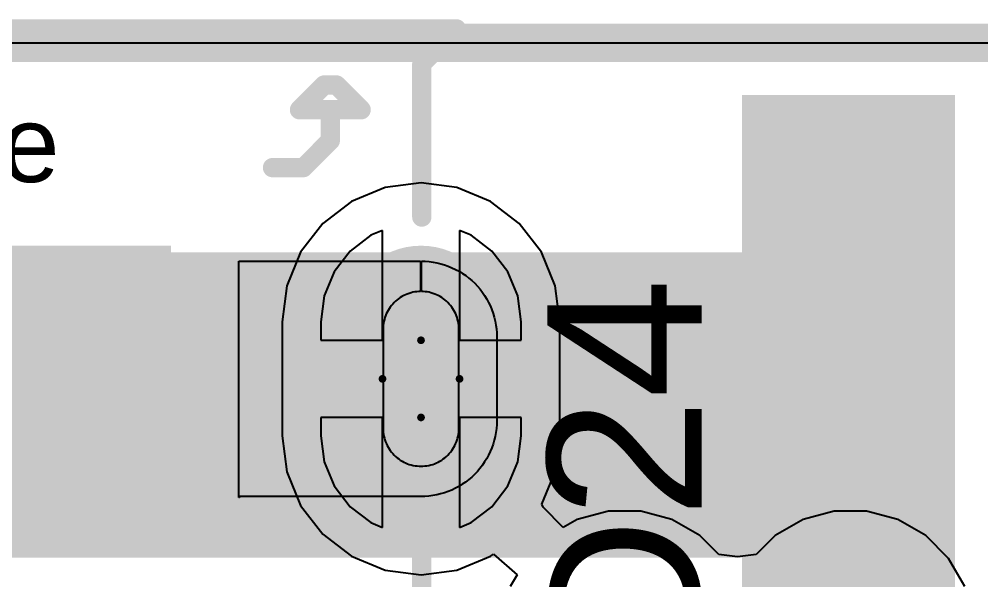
# Model space of a CAD drawing. Header units: inches. Extents: x -3 to 5437, y -3 to 5435.
# Drawn here: x 92.94 to 99.27, y 117.69 to 121.38 of the extents above; entities that cross this region are included whole.
import ezdxf

# ---------------------------------------------------------------- set-up
doc = ezdxf.new("R2010")
doc.units = ezdxf.units.IN
for name, color, linetype in [('Board Outline', 216, 'Continuous'), ('Bottom Layer', 5, 'Continuous'), ('Bottom Solder', 6, 'Continuous'), ('Drill Drawing', 1, 'Continuous'), ('GND', 16, 'Continuous'), ('Multi-Layer', 9, 'Continuous'), ('Pad Holes', 156, 'Continuous'), ('PWR', 76, 'Continuous'), ('Top Layer', 1, 'Continuous'), ('Top Overlay', 2, 'Continuous'), ('Top Paste', 8, 'Continuous'), ('Top Solder', 216, 'Continuous')]:
    doc.layers.add(name, color=color, linetype=linetype)
doc.styles.add('Arial', font='', dxfattribs={"height": 0.2})
doc.styles.get('Arial').set_extended_font_data('Arial')

# ---------------------------------------------------------------- blocks, each defined once
blk = doc.blocks.new('DM3BT_DSF_PEJS_75')
at = {"layer": 'Top Layer'}
blk.add_hatch(color=1, dxfattribs=at).paths.add_polyline_path([(6.05, -4.95), (7.25, -4.95), (7.25, -8.15), (6.05, -8.15)])
at = {"layer": 'Top Paste'}
blk.add_hatch(color=8, dxfattribs=at).paths.add_polyline_path([(6.05, -4.95), (7.25, -4.95), (7.25, -8.15), (6.05, -8.15)])
at = {"layer": 'Top Solder'}
blk.add_hatch(color=216, dxfattribs=at).paths.add_polyline_path([(5.9484, -4.8484), (7.3516, -4.8484), (7.3516, -8.2516), (5.9484, -8.2516)])
at = {"layer": 'Top Overlay'}
blk.add_lwpolyline([(6.519, -8.5778, 0.127, 0.127, 0), (-5.481, -8.5778, 0.127, 0.127, 0)], format="xyseb", dxfattribs=at)
blk.add_lwpolyline([(6.4873, -8.5778, 0.0635, 0.0635, 1), (6.5508, -8.5778, 0.0635, 0.0635, 1)], format="xyseb", close=True, dxfattribs=at)
blk = doc.blocks.new('10118194_0001LF__250')
at = {"layer": 'Bottom Layer'}
h = blk.add_hatch(color=5, dxfattribs=at)
edge = h.paths.add_edge_path()
edge.add_arc((-3.5, -3.075), 0.4, 180, 360)
edge.add_line((-3.1, -3.075), (-3.1, -2.325))
edge.add_arc((-3.5, -2.325), 0.4, 0, 180)
edge.add_line((-3.9, -2.325), (-3.9, -3.075))
at = {"layer": 'Bottom Solder'}
h = blk.add_hatch(color=6, dxfattribs=at)
edge = h.paths.add_edge_path()
edge.add_arc((-3.5, -3.075), 0.5016, 180, 360)
edge.add_line((-2.9984, -3.075), (-2.9984, -2.325))
edge.add_arc((-3.5, -2.325), 0.5016, 0, 180)
edge.add_line((-4.0016, -2.325), (-4.0016, -3.075))
at = {"layer": 'GND'}
h = blk.add_hatch(color=16, dxfattribs=at)
edge = h.paths.add_edge_path()
edge.add_arc((-3.5, -3.075), 0.4, 180, 360)
edge.add_line((-3.1, -3.075), (-3.1, -2.325))
edge.add_arc((-3.5, -2.325), 0.4, 0, 180)
edge.add_line((-3.9, -2.325), (-3.9, -3.075))
at = {"layer": 'Multi-Layer'}
h = blk.add_hatch(color=9, dxfattribs=at)
edge = h.paths.add_edge_path()
edge.add_arc((-3.5, -3.075), 0.4, 180, 360)
edge.add_line((-3.1, -3.075), (-3.1, -2.325))
edge.add_arc((-3.5, -2.325), 0.4, 0, 180)
edge.add_line((-3.9, -2.325), (-3.9, -3.075))
at = {"layer": 'Pad Holes'}
h = blk.add_hatch(color=7, dxfattribs=at)
edge = h.paths.add_edge_path()
edge.add_arc((-3.5, -3.025), 0.25, 180, 360)
edge.add_line((-3.25, -3.025), (-3.25, -2.375))
edge.add_arc((-3.5, -2.375), 0.25, 0, 180)
edge.add_line((-3.75, -2.375), (-3.75, -3.025))
at = {"layer": 'PWR'}
h = blk.add_hatch(color=76, dxfattribs=at)
edge = h.paths.add_edge_path()
edge.add_arc((-3.5, -3.075), 0.4, 180, 360)
edge.add_line((-3.1, -3.075), (-3.1, -2.325))
edge.add_arc((-3.5, -2.325), 0.4, 0, 180)
edge.add_line((-3.9, -2.325), (-3.9, -3.075))
at = {"layer": 'Top Layer'}
h = blk.add_hatch(color=1, dxfattribs=at)
edge = h.paths.add_edge_path()
edge.add_arc((-3.5, -3.075), 0.4, 180, 360)
edge.add_line((-3.1, -3.075), (-3.1, -2.325))
edge.add_arc((-3.5, -2.325), 0.4, 0, 180)
edge.add_line((-3.9, -2.325), (-3.9, -3.075))
blk.add_hatch(color=1, dxfattribs=at).paths.add_polyline_path([(-1.75, -1.925), (-0.25, -1.925), (-0.25, -3.475), (-1.75, -3.475)])
at = {"layer": 'Top Paste'}
blk.add_hatch(color=8, dxfattribs=at).paths.add_polyline_path([(-1.75, -1.925), (-0.25, -1.925), (-0.25, -3.475), (-1.75, -3.475)])
at = {"layer": 'Top Solder'}
h = blk.add_hatch(color=216, dxfattribs=at)
edge = h.paths.add_edge_path()
edge.add_arc((-3.5, -3.075), 0.5016, 180, 360)
edge.add_line((-2.9984, -3.075), (-2.9984, -2.325))
edge.add_arc((-3.5, -2.325), 0.5016, 0, 180)
edge.add_line((-4.0016, -2.325), (-4.0016, -3.075))
blk.add_hatch(color=216, dxfattribs=at).paths.add_polyline_path([(-1.8516, -1.8234), (-0.1484, -1.8234), (-0.1484, -3.5766), (-1.8516, -3.5766)])
at = {"layer": 'Top Layer'}
for p, q in [((-3.7034, -1.9682), (-3.6792, -1.9582)), ((-3.6792, -1.9582), (-3.6545, -1.9495)), ((-3.6545, -1.9495), (-3.6294, -1.942)), ((-3.6294, -1.942), (-3.604, -1.9359)), ((-3.604, -1.9359), (-3.5782, -1.9312)), ((-3.5782, -1.9312), (-3.5523, -1.9277)), ((-3.5523, -1.9277), (-3.5262, -1.9257)), ((-3.5262, -1.9257), (-3.5, -1.925)), ((-3.5, -1.925), (-2.305, -1.925)), ((-2.305, -1.925), (-2.305, -1.92)), ((-2.305, -1.92), (-2.3, -1.92)), ((-2.3, -1.92), (-2.3, -3.475)), ((-3.8147, -2.0364), (-3.7939, -2.0205)), ((-3.7939, -2.0205), (-3.7723, -2.0057)), ((-3.7723, -2.0057), (-3.75, -1.992)), ((-3.75, -1.992), (-3.727, -1.9795)), ((-3.727, -1.9795), (-3.7034, -1.9682)), ((-3.8886, -2.1103), (-3.8716, -2.0904)), ((-3.8716, -2.0904), (-3.8536, -2.0714)), ((-3.8536, -2.0714), (-3.8346, -2.0534)), ((-3.8346, -2.0534), (-3.8147, -2.0364)), ((-3.933, -2.175), (-3.9193, -2.1527)), ((-3.9193, -2.1527), (-3.9045, -2.1311)), ((-3.9045, -2.1311), (-3.8886, -2.1103)), ((-3.6135, -2.1522), (-3.625, -2.1585)), ((-3.6017, -2.1466), (-3.6135, -2.1522)), ((-3.5896, -2.1416), (-3.6017, -2.1466)), ((-3.5773, -2.1372), (-3.5896, -2.1416)), ((-3.5647, -2.1335), (-3.5773, -2.1372)), ((-3.552, -2.1305), (-3.5647, -2.1335)), ((-3.5391, -2.1281), (-3.552, -2.1305)), ((-3.5261, -2.1264), (-3.5391, -2.1281)), ((-3.5131, -2.1253), (-3.5261, -2.1264)), ((-3.5, -2.125), (-3.5131, -2.1253)), ((-3.4869, -2.1253), (-3.5, -2.125)), ((-3.4739, -2.1264), (-3.4869, -2.1253)), ((-3.4609, -2.1281), (-3.4739, -2.1264)), ((-3.448, -2.1305), (-3.4609, -2.1281)), ((-3.4353, -2.1335), (-3.448, -2.1305)), ((-3.4227, -2.1372), (-3.4353, -2.1335)), ((-3.4104, -2.1416), (-3.4227, -2.1372)), ((-3.3983, -2.1466), (-3.4104, -2.1416)), ((-3.3865, -2.1522), (-3.3983, -2.1466)), ((-3.375, -2.1585), (-3.3865, -2.1522)), ((-3.9568, -2.2216), (-3.9455, -2.198)), ((-3.9455, -2.198), (-3.933, -2.175)), ((-3.6858, -2.2077), (-3.6943, -2.2177)), ((-3.6768, -2.1982), (-3.6858, -2.2077)), ((-3.6673, -2.1892), (-3.6768, -2.1982)), ((-3.6573, -2.1807), (-3.6673, -2.1892)), ((-3.6469, -2.1727), (-3.6573, -2.1807)), ((-3.6362, -2.1653), (-3.6469, -2.1727)), ((-3.625, -2.1585), (-3.6362, -2.1653)), ((-3.3638, -2.1653), (-3.375, -2.1585)), ((-3.3531, -2.1727), (-3.3638, -2.1653)), ((-3.3427, -2.1807), (-3.3531, -2.1727)), ((-3.3327, -2.1892), (-3.3427, -2.1807)), ((-3.3232, -2.1982), (-3.3327, -2.1892)), ((-3.3142, -2.2077), (-3.3232, -2.1982)), ((-3.3057, -2.2177), (-3.3142, -2.2077)), ((-3.983, -2.2956), (-3.9755, -2.2705)), ((-3.9755, -2.2705), (-3.9668, -2.2458)), ((-3.9668, -2.2458), (-3.9568, -2.2216)), ((-3.7284, -2.2733), (-3.7334, -2.2854)), ((-3.7228, -2.2615), (-3.7284, -2.2733)), ((-3.7165, -2.25), (-3.7228, -2.2615)), ((-3.7097, -2.2388), (-3.7165, -2.25)), ((-3.7023, -2.2281), (-3.7097, -2.2388)), ((-3.6943, -2.2177), (-3.7023, -2.2281)), ((-3.2977, -2.2281), (-3.3057, -2.2177)), ((-3.2903, -2.2388), (-3.2977, -2.2281)), ((-3.2835, -2.25), (-3.2903, -2.2388)), ((-3.2772, -2.2615), (-3.2835, -2.25)), ((-3.2716, -2.2733), (-3.2772, -2.2615)), ((-3.2666, -2.2854), (-3.2716, -2.2733)), ((-3.9938, -2.3468), (-3.9891, -2.321)), ((-3.9891, -2.321), (-3.983, -2.2956)), ((-3.7469, -2.3359), (-3.7486, -2.3489)), ((-3.7445, -2.323), (-3.7469, -2.3359)), ((-3.7415, -2.3103), (-3.7445, -2.323)), ((-3.7378, -2.2977), (-3.7415, -2.3103)), ((-3.7334, -2.2854), (-3.7378, -2.2977)), ((-3.2622, -2.2977), (-3.2666, -2.2854)), ((-3.2585, -2.3103), (-3.2622, -2.2977)), ((-3.2555, -2.323), (-3.2585, -2.3103)), ((-3.2531, -2.3359), (-3.2555, -2.323)), ((-3.2514, -2.3489), (-3.2531, -2.3359)), ((-4, -2.425), (-3.9993, -2.3988)), ((-3.9993, -2.3988), (-3.9973, -2.3727)), ((-3.9973, -2.3727), (-3.9938, -2.3468)), ((-3.7497, -2.3619), (-3.75, -2.375)), ((-3.75, -2.375), (-3.75, -3.025)), ((-3.7486, -2.3489), (-3.7497, -2.3619)), ((-3.2503, -2.3619), (-3.2514, -2.3489)), ((-3.25, -2.375), (-3.2503, -2.3619)), ((-3.25, -2.385), (-3.25, -2.375)), ((-3.25, -3.015), (-3.25, -2.385)), ((-4, -2.975), (-4, -2.425)), ((-3.9993, -3.0024), (-4, -2.975)), ((-3.9973, -3.0284), (-3.9993, -3.0024)), ((-3.9939, -3.0543), (-3.9973, -3.0284)), ((-3.75, -3.025), (-3.7497, -3.0393)), ((-3.7497, -3.0393), (-3.7486, -3.0523)), ((-3.2514, -3.0523), (-3.2503, -3.0393)), ((-3.2503, -3.0393), (-3.25, -3.025)), ((-3.25, -3.025), (-3.25, -3.015)), ((-3.9891, -3.0799), (-3.9939, -3.0543)), ((-3.983, -3.1053), (-3.9891, -3.0799)), ((-3.7486, -3.0523), (-3.7469, -3.0652)), ((-3.7469, -3.0652), (-3.7446, -3.078)), ((-3.7446, -3.078), (-3.7415, -3.0906)), ((-3.7415, -3.0906), (-3.7378, -3.1031)), ((-3.7378, -3.1031), (-3.7335, -3.1154)), ((-3.2665, -3.1154), (-3.2622, -3.1031)), ((-3.2622, -3.1031), (-3.2585, -3.0906)), ((-3.2585, -3.0906), (-3.2554, -3.078)), ((-3.2554, -3.078), (-3.2531, -3.0652)), ((-3.2531, -3.0652), (-3.2514, -3.0523)), ((-3.9756, -3.1304), (-3.983, -3.1053)), ((-3.9669, -3.155), (-3.9756, -3.1304)), ((-3.9569, -3.1791), (-3.9669, -3.155)), ((-3.7335, -3.1154), (-3.7285, -3.1274)), ((-3.7285, -3.1274), (-3.7229, -3.1392)), ((-3.7229, -3.1392), (-3.7167, -3.1506)), ((-3.7167, -3.1506), (-3.7099, -3.1617)), ((-3.7099, -3.1617), (-3.7025, -3.1725)), ((-3.2975, -3.1725), (-3.2901, -3.1617)), ((-3.2901, -3.1617), (-3.2833, -3.1506)), ((-3.2833, -3.1506), (-3.2771, -3.1392)), ((-3.2771, -3.1392), (-3.2715, -3.1274)), ((-3.2715, -3.1274), (-3.2665, -3.1154)), ((-3.9456, -3.2027), (-3.9569, -3.1791)), ((-3.9332, -3.2256), (-3.9456, -3.2027)), ((-3.9195, -3.2479), (-3.9332, -3.2256)), ((-3.7025, -3.1725), (-3.6946, -3.1828)), ((-3.6946, -3.1828), (-3.6861, -3.1927)), ((-3.6861, -3.1927), (-3.6771, -3.2021)), ((-3.6771, -3.2021), (-3.6677, -3.2111)), ((-3.6677, -3.2111), (-3.6578, -3.2196)), ((-3.6578, -3.2196), (-3.6475, -3.2275)), ((-3.6475, -3.2275), (-3.6367, -3.2349)), ((-3.3633, -3.2349), (-3.3525, -3.2275)), ((-3.3525, -3.2275), (-3.3422, -3.2196)), ((-3.3422, -3.2196), (-3.3323, -3.2111)), ((-3.3323, -3.2111), (-3.3229, -3.2021)), ((-3.3229, -3.2021), (-3.3139, -3.1927)), ((-3.3139, -3.1927), (-3.3054, -3.1828)), ((-3.3054, -3.1828), (-3.2975, -3.1725)), ((-3.9047, -3.2694), (-3.9195, -3.2479)), ((-3.8889, -3.2901), (-3.9047, -3.2694)), ((-3.8719, -3.31), (-3.8889, -3.2901)), ((-3.6367, -3.2349), (-3.6256, -3.2417)), ((-3.6256, -3.2417), (-3.6142, -3.2479)), ((-3.6142, -3.2479), (-3.6024, -3.2535)), ((-3.6024, -3.2535), (-3.5904, -3.2585)), ((-3.5904, -3.2585), (-3.5781, -3.2628)), ((-3.5781, -3.2628), (-3.5656, -3.2665)), ((-3.5656, -3.2665), (-3.553, -3.2696)), ((-3.553, -3.2696), (-3.5402, -3.2719)), ((-3.5402, -3.2719), (-3.5273, -3.2736)), ((-3.5273, -3.2736), (-3.5143, -3.2747)), ((-3.5143, -3.2747), (-3.5025, -3.275)), ((-3.5025, -3.275), (-3.5025, -3.475)), ((-3.4975, -3.275), (-3.4857, -3.2747)), ((-3.4975, -3.475), (-3.4975, -3.275)), ((-3.4857, -3.2747), (-3.4727, -3.2736)), ((-3.4727, -3.2736), (-3.4598, -3.2719)), ((-3.4598, -3.2719), (-3.447, -3.2696)), ((-3.447, -3.2696), (-3.4344, -3.2665)), ((-3.4344, -3.2665), (-3.4219, -3.2628)), ((-3.4219, -3.2628), (-3.4096, -3.2585)), ((-3.4096, -3.2585), (-3.3976, -3.2535)), ((-3.3976, -3.2535), (-3.3858, -3.2479)), ((-3.3858, -3.2479), (-3.3744, -3.2417)), ((-3.3744, -3.2417), (-3.3633, -3.2349)), ((-3.8539, -3.3289), (-3.8719, -3.31)), ((-3.835, -3.3469), (-3.8539, -3.3289)), ((-3.8151, -3.3639), (-3.835, -3.3469)), ((-3.7944, -3.3797), (-3.8151, -3.3639)), ((-3.7729, -3.3945), (-3.7944, -3.3797)), ((-3.7506, -3.4082), (-3.7729, -3.3945)), ((-3.7277, -3.4206), (-3.7506, -3.4082)), ((-3.7041, -3.4319), (-3.7277, -3.4206)), ((-3.68, -3.4419), (-3.7041, -3.4319)), ((-3.6554, -3.4506), (-3.68, -3.4419)), ((-3.6303, -3.458), (-3.6554, -3.4506)), ((-3.6049, -3.4641), (-3.6303, -3.458)), ((-3.5793, -3.4689), (-3.6049, -3.4641)), ((-3.5534, -3.4723), (-3.5793, -3.4689)), ((-3.5274, -3.4743), (-3.5534, -3.4723)), ((-3.5025, -3.475), (-3.5274, -3.4743)), ((-2.3, -3.475), (-3.4975, -3.475))]:
    blk.add_line(p, q, dxfattribs=at)
at = {"layer": 'Top Overlay'}
for points in [[(-3.5052, 0, 0.127, 0.127, 0), (-3.5052, -1.5494, 0.127, 0.127, 0)], [(-3.5052, -3.765, 0.127, 0.127, 0), (-3.5052, -4.765, 0.127, 0.127, 0)], [(-2.7247, -4.0904, 0.127, 0.127, 0), (-2.9025, -4.2682, 0.127, 0.127, 0)], [(-2.5215, -4.0904, 0.127, 0.127, 0), (-2.7247, -4.0904, 0.127, 0.127, 0)], [(-2.9025, -4.2682, 0.127, 0.127, 0), (-2.9025, -4.4714, 0.127, 0.127, 0)], [(-2.9425, -4.6346, 0.127, 0.127, 0), (-3.1057, -4.4714, 0.127, 0.127, 0)], [(-2.9025, -4.4714, 0.127, 0.127, 0), (-3.1057, -4.4714, 0.127, 0.127, 0)], [(-2.6993, -4.4714, 0.127, 0.127, 0), (-2.9025, -4.4714, 0.127, 0.127, 0)], [(-2.6993, -4.4714, 0.127, 0.127, 0), (-2.8625, -4.6346, 0.127, 0.127, 0)], [(-2.8625, -4.6346, 0.127, 0.127, 0), (-2.9425, -4.6346, 0.127, 0.127, 0)], [(-3.5052, -4.7752, 0.127, 0.127, 0), (-3.7338, -5.0038, 0.127, 0.127, 0)], [(-3.5052, -4.765, 0.127, 0.127, 0), (-3.5052, -4.7752, 0.127, 0.127, 0)], [(3.7234, -5.0038, 0.127, 0.127, 0), (-3.7338, -5.0038, 0.127, 0.127, 0)]]:
    blk.add_lwpolyline(points, format="xyseb", dxfattribs=at)
for points in [[(-3.537, -1.5494, 0.0635, 0.0635, 1), (-3.4735, -1.5494, 0.0635, 0.0635, 1)], [(-3.537, -3.765, 0.0635, 0.0635, 1), (-3.4735, -3.765, 0.0635, 0.0635, 1)], [(-2.7564, -4.0904, 0.0635, 0.0635, 1), (-2.6929, -4.0904, 0.0635, 0.0635, 1)], [(-2.7564, -4.0904, 0.0635, 0.0635, 1), (-2.6929, -4.0904, 0.0635, 0.0635, 1)], [(-2.5532, -4.0904, 0.0635, 0.0635, 1), (-2.4897, -4.0904, 0.0635, 0.0635, 1)], [(-2.9342, -4.2682, 0.0635, 0.0635, 1), (-2.8707, -4.2682, 0.0635, 0.0635, 1)], [(-2.9342, -4.2682, 0.0635, 0.0635, 1), (-2.8707, -4.2682, 0.0635, 0.0635, 1)], [(-3.1374, -4.4714, 0.0635, 0.0635, 1), (-3.0739, -4.4714, 0.0635, 0.0635, 1)], [(-3.1374, -4.4714, 0.0635, 0.0635, 1), (-3.0739, -4.4714, 0.0635, 0.0635, 1)], [(-2.9342, -4.4714, 0.0635, 0.0635, 1), (-2.8707, -4.4714, 0.0635, 0.0635, 1)], [(-2.9342, -4.4714, 0.0635, 0.0635, 1), (-2.8707, -4.4714, 0.0635, 0.0635, 1)], [(-2.9342, -4.4714, 0.0635, 0.0635, 1), (-2.8707, -4.4714, 0.0635, 0.0635, 1)], [(-2.731, -4.4714, 0.0635, 0.0635, 1), (-2.6675, -4.4714, 0.0635, 0.0635, 1)], [(-2.731, -4.4714, 0.0635, 0.0635, 1), (-2.6675, -4.4714, 0.0635, 0.0635, 1)], [(-2.9742, -4.6346, 0.0635, 0.0635, 1), (-2.9107, -4.6346, 0.0635, 0.0635, 1)], [(-2.9742, -4.6346, 0.0635, 0.0635, 1), (-2.9107, -4.6346, 0.0635, 0.0635, 1)], [(-2.8942, -4.6346, 0.0635, 0.0635, 1), (-2.8307, -4.6346, 0.0635, 0.0635, 1)], [(-2.8942, -4.6346, 0.0635, 0.0635, 1), (-2.8307, -4.6346, 0.0635, 0.0635, 1)], [(-3.537, -4.765, 0.0635, 0.0635, 1), (-3.4735, -4.765, 0.0635, 0.0635, 1)], [(-3.537, -4.765, 0.0635, 0.0635, 1), (-3.4735, -4.765, 0.0635, 0.0635, 1)], [(-3.537, -4.7752, 0.0635, 0.0635, 1), (-3.4735, -4.7752, 0.0635, 0.0635, 1)], [(-3.537, -4.7752, 0.0635, 0.0635, 1), (-3.4735, -4.7752, 0.0635, 0.0635, 1)], [(-3.7656, -5.0038, 0.0635, 0.0635, 1), (-3.702, -5.0038, 0.0635, 0.0635, 1)], [(-3.7656, -5.0038, 0.0635, 0.0635, 1), (-3.702, -5.0038, 0.0635, 0.0635, 1)]]:
    blk.add_lwpolyline(points, format="xyseb", close=True, dxfattribs=at)
at = {"layer": 'Top Overlay', "style": 'Arial'}
blk.add_text('Board Edge ', height=0.499999, rotation=180, dxfattribs=at).set_placement((2.5704, -3.9956))

msp = doc.modelspace()

# ---------------------------------------------------------------- hatches: boundary and pattern name
at = {"layer": 'Top Layer'}
msp.add_hatch(color=1, dxfattribs=at).paths.add_polyline_path([(88.0099, 117.8306), (98.4078, 117.8306), (98.4078, 119.8404), (88.0099, 119.8404)])

# ---------------------------------------------------------------- linework, layer by layer
at = {"layer": 'Board Outline'}
msp.add_lwpolyline([(-2.777, 121.2205, 0.254, 0.254, 0), (202.223, 121.2205, 0.254, 0.254, 0)], format="xyseb", dxfattribs=at)
at = {"layer": 'Bottom Layer'}
for p, q in [((50.2304, 121.2204), (198.6777, 121.2204)), ((95.255, 119.9547), (95.1184, 119.8499)), ((95.3309, 119.9861), (95.255, 119.9547)), ((95.3309, 119.2625), (95.3309, 119.9861)), ((95.9147, 119.9547), (95.8389, 119.9861)), ((95.8389, 119.9861), (95.8389, 119.2625)), ((96.0513, 119.8499), (95.9147, 119.9547)), ((95.1184, 119.8499), (95.0136, 119.7133)), ((96.1561, 119.7133), (96.0513, 119.8499)), ((95.0136, 119.7133), (94.9477, 119.5542)), ((96.222, 119.5542), (96.1561, 119.7133)), ((94.9477, 119.5542), (94.9252, 119.3835)), ((96.2445, 119.3835), (96.222, 119.5542)), ((94.9252, 119.3835), (94.9252, 119.2625)), ((96.2445, 119.2625), (96.2445, 119.3835)), ((94.9252, 119.2625), (95.3309, 119.2625)), ((95.8389, 119.2625), (96.2445, 119.2625)), ((95.3309, 118.7545), (94.9252, 118.7545)), ((94.9252, 118.7545), (94.9252, 118.6335)), ((95.3309, 118.0308), (95.3309, 118.7545)), ((96.2445, 118.7545), (95.8389, 118.7545)), ((95.8389, 118.7545), (95.8389, 118.0308)), ((96.2445, 118.6335), (96.2445, 118.7545)), ((94.9252, 118.6335), (94.9477, 118.4627)), ((96.222, 118.4627), (96.2445, 118.6335)), ((94.9477, 118.4627), (95.0136, 118.3036)), ((96.1561, 118.3036), (96.222, 118.4627)), ((95.0136, 118.3036), (95.1184, 118.167)), ((96.0513, 118.167), (96.1561, 118.3036)), ((95.1184, 118.167), (95.255, 118.0622)), ((95.9147, 118.0622), (96.0513, 118.167)), ((95.255, 118.0622), (95.3309, 118.0308)), ((95.8389, 118.0308), (95.9147, 118.0622))]:
    msp.add_line(p, q, dxfattribs=at)
at = {"layer": 'Drill Drawing'}
for points in [[(95.3309, 119.0085, 0.0508, 0.0508, 0), (95.5849, 119.2625, 0.0508, 0.0508, 0)], [(95.5849, 119.2625, 0.0508, 0.0508, 0), (95.8389, 119.0085, 0.0508, 0.0508, 0)], [(95.3309, 119.0085, 0.0508, 0.0508, 0), (95.5849, 118.7545, 0.0508, 0.0508, 0)], [(95.5849, 118.7545, 0.0508, 0.0508, 0), (95.8389, 119.0085, 0.0508, 0.0508, 0)]]:
    msp.add_lwpolyline(points, format="xyseb", dxfattribs=at)
for points in [[(95.5722, 119.2625, 0.0254, 0.0254, 1), (95.5976, 119.2625, 0.0254, 0.0254, 1)], [(95.5722, 119.2625, 0.0254, 0.0254, 1), (95.5976, 119.2625, 0.0254, 0.0254, 1)], [(95.3182, 119.0085, 0.0254, 0.0254, 1), (95.3436, 119.0085, 0.0254, 0.0254, 1)], [(95.3182, 119.0085, 0.0254, 0.0254, 1), (95.3436, 119.0085, 0.0254, 0.0254, 1)], [(95.8262, 119.0085, 0.0254, 0.0254, 1), (95.8516, 119.0085, 0.0254, 0.0254, 1)], [(95.8262, 119.0085, 0.0254, 0.0254, 1), (95.8516, 119.0085, 0.0254, 0.0254, 1)], [(95.5722, 118.7545, 0.0254, 0.0254, 1), (95.5976, 118.7545, 0.0254, 0.0254, 1)], [(95.5722, 118.7545, 0.0254, 0.0254, 1), (95.5976, 118.7545, 0.0254, 0.0254, 1)]]:
    msp.add_lwpolyline(points, format="xyseb", close=True, dxfattribs=at)
at = {"layer": 'GND'}
for p, q in [((50.2305, 121.2205), (198.4312, 121.2205)), ((95.255, 119.9547), (95.1184, 119.8499)), ((95.3309, 119.9861), (95.255, 119.9547)), ((95.3309, 119.2625), (95.3309, 119.9861)), ((95.9147, 119.9547), (95.8389, 119.9861)), ((95.8389, 119.9861), (95.8389, 119.2625)), ((96.0513, 119.8499), (95.9147, 119.9547)), ((95.1184, 119.8499), (95.0136, 119.7133)), ((96.1561, 119.7133), (96.0513, 119.8499)), ((95.0136, 119.7133), (94.9477, 119.5542)), ((96.222, 119.5542), (96.1561, 119.7133)), ((94.9477, 119.5542), (94.9252, 119.3835)), ((96.2445, 119.3835), (96.222, 119.5542)), ((94.9252, 119.3835), (94.9252, 119.2625)), ((96.2445, 119.2625), (96.2445, 119.3835)), ((94.9252, 119.2625), (95.3309, 119.2625)), ((95.8389, 119.2625), (96.2445, 119.2625)), ((95.3309, 118.7545), (94.9252, 118.7545)), ((94.9252, 118.7545), (94.9252, 118.6335)), ((95.3309, 118.0308), (95.3309, 118.7545)), ((96.2445, 118.7545), (95.8389, 118.7545)), ((95.8389, 118.7545), (95.8389, 118.0308)), ((96.2445, 118.6335), (96.2445, 118.7545)), ((94.9252, 118.6335), (94.9477, 118.4627)), ((96.222, 118.4627), (96.2445, 118.6335)), ((94.9477, 118.4627), (95.0136, 118.3036)), ((96.1561, 118.3036), (96.222, 118.4627)), ((95.0136, 118.3036), (95.1184, 118.167)), ((96.0513, 118.167), (96.1561, 118.3036)), ((95.1184, 118.167), (95.255, 118.0622)), ((95.9147, 118.0622), (96.0513, 118.167)), ((95.255, 118.0622), (95.3309, 118.0308)), ((95.8389, 118.0308), (95.9147, 118.0622))]:
    msp.add_line(p, q, dxfattribs=at)
at = {"layer": 'PWR'}
for p, q in [((50.2305, 121.2205), (197.8405, 121.2205)), ((95.3478, 120.2681), (95.1269, 120.1766)), ((95.5849, 120.2993), (95.3478, 120.2681)), ((95.8219, 120.2681), (95.5849, 120.2993)), ((96.0428, 120.1766), (95.8219, 120.2681)), ((95.1269, 120.1766), (94.9373, 120.0311)), ((96.2324, 120.0311), (96.0428, 120.1766)), ((94.9373, 120.0311), (94.7917, 119.8414)), ((96.378, 119.8414), (96.2324, 120.0311)), ((94.7917, 119.8414), (94.7002, 119.6205)), ((96.4695, 119.6205), (96.378, 119.8414)), ((94.7002, 119.6205), (94.669, 119.3835)), ((96.5007, 119.3835), (96.4695, 119.6205)), ((94.669, 119.3835), (94.669, 118.6335)), ((96.5007, 118.6335), (96.5007, 119.3835)), ((94.669, 118.6335), (94.7002, 118.3964)), ((96.4695, 118.3964), (96.5007, 118.6335)), ((94.7002, 118.3964), (94.7917, 118.1755)), ((96.381, 118.1828), (96.4695, 118.3964)), ((94.7917, 118.1755), (94.9373, 117.9859)), ((96.3893, 118.1641), (96.381, 118.1828)), ((96.5222, 118.0297), (96.3893, 118.1641)), ((96.82, 118.1381), (96.6145, 118.083)), ((97.0328, 118.1381), (96.82, 118.1381)), ((97.2383, 118.083), (97.0328, 118.1381)), ((98.3083, 118.1381), (98.1028, 118.083)), ((98.521, 118.1381), (98.3083, 118.1381)), ((98.7265, 118.083), (98.521, 118.1381)), ((96.6145, 118.083), (96.5222, 118.0297)), ((97.4225, 117.9766), (97.2383, 118.083)), ((98.1028, 118.083), (97.9185, 117.9766)), ((98.9108, 117.9766), (98.7265, 118.083)), ((94.9373, 117.9859), (95.1269, 117.8403)), ((97.5479, 117.8512), (97.4225, 117.9766)), ((97.9185, 117.9766), (97.7931, 117.8512)), ((99.0612, 117.8262), (98.9108, 117.9766)), ((96.0428, 117.8403), (96.0618, 117.8549)), ((96.0618, 117.8549), (96.2176, 117.7183)), ((97.6705, 117.8373), (97.5479, 117.8512)), ((97.7931, 117.8512), (97.6705, 117.8373)), ((95.1269, 117.8403), (95.3478, 117.7488)), ((95.8219, 117.7488), (96.0428, 117.8403)), ((99.1676, 117.6419), (99.0612, 117.8262)), ((95.3478, 117.7488), (95.5849, 117.7176)), ((95.5849, 117.7176), (95.8219, 117.7488)), ((96.2176, 117.7183), (96.1735, 117.6419))]:
    msp.add_line(p, q, dxfattribs=at)
at = {"layer": 'Top Layer'}
for p, q in [((50.2304, 121.2204), (138.1895, 121.2204)), ((95.255, 119.9547), (95.1184, 119.8499)), ((95.3309, 119.9861), (95.255, 119.9547)), ((95.3309, 119.2625), (95.3309, 119.9861)), ((95.9147, 119.9547), (95.8389, 119.9861)), ((95.8389, 119.9861), (95.8389, 119.2625)), ((96.0513, 119.8499), (95.9147, 119.9547)), ((95.1184, 119.8499), (95.0136, 119.7133)), ((96.1561, 119.7133), (96.0513, 119.8499)), ((95.0136, 119.7133), (94.9477, 119.5542)), ((96.222, 119.5542), (96.1561, 119.7133)), ((94.9477, 119.5542), (94.9252, 119.3835)), ((96.2445, 119.3835), (96.222, 119.5542)), ((94.9252, 119.3835), (94.9252, 119.2625)), ((96.2445, 119.2625), (96.2445, 119.3835)), ((94.9252, 119.2625), (95.3309, 119.2625)), ((95.8389, 119.2625), (96.2445, 119.2625)), ((95.3309, 118.7545), (94.9252, 118.7545)), ((94.9252, 118.7545), (94.9252, 118.6335)), ((95.3309, 118.0308), (95.3309, 118.7545)), ((96.2445, 118.7545), (95.8389, 118.7545)), ((95.8389, 118.7545), (95.8389, 118.0308)), ((96.2445, 118.6335), (96.2445, 118.7545)), ((94.9252, 118.6335), (94.9477, 118.4627)), ((96.222, 118.4627), (96.2445, 118.6335)), ((94.9477, 118.4627), (95.0136, 118.3036)), ((96.1561, 118.3036), (96.222, 118.4627)), ((95.0136, 118.3036), (95.1184, 118.167)), ((96.0513, 118.167), (96.1561, 118.3036)), ((95.1184, 118.167), (95.255, 118.0622)), ((95.9147, 118.0622), (96.0513, 118.167)), ((95.255, 118.0622), (95.3309, 118.0308)), ((95.8389, 118.0308), (95.9147, 118.0622))]:
    msp.add_line(p, q, dxfattribs=at)
msp.add_lwpolyline([(98.4079, 117.3369, 0.635, 0.635, 0), (98.4079, 118.4224, 0.635, 0.635, 0)], format="xyseb", dxfattribs=at)
msp.add_lwpolyline([(98.2491, 118.4224, 0.3175, 0.3175, 1), (98.5666, 118.4224, 0.3175, 0.3175, 1)], format="xyseb", close=True, dxfattribs=at)

# ---------------------------------------------------------------- block references
at = {"rotation": 180}
for name, p in [('10118194_0001LF__250', (92.0849, 116.3085)), ('DM3BT_DSF_PEJS_75', (105.051, 112.6245))]:
    msp.add_blockref(name, p, dxfattribs=at)

# ---------------------------------------------------------------- texts
at = {"layer": 'Top Overlay', "style": 'Arial'}
msp.add_text('D24', height=1.016, rotation=90, dxfattribs=at).set_placement((97.4342, 117.0673))

doc.saveas('drawing.dxf')
